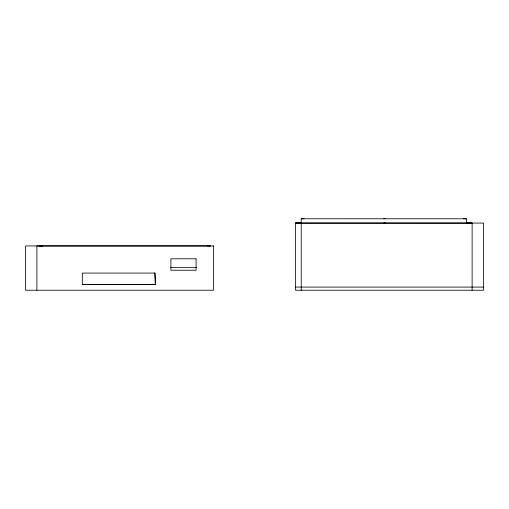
<?xml version="1.0" encoding="UTF-8"?>
<svg xmlns="http://www.w3.org/2000/svg" width="509" height="509" viewBox="0 0 509 509"><rect width="100%" height="100%" fill="white"/><g stroke="black" fill="none" stroke-linecap="round" stroke-linejoin="round"><path stroke-width="0.76" d="M298.369 223.076L469.26 223.082L466.403 223.12L466.403 218.762L301.226 218.762L301.226 290.232M383.811 223.082L385.243 223.063M463.546 218.781L466.403 218.762M295.506 223.082L301.226 223.05L295.506 223.082L295.506 290.232L483.55 290.232L483.55 223.082L295.506 223.069L301.226 223.063M207.774 245.949L210.631 245.936L36.883 245.949L36.883 290.232M170.649 267.371L196.506 267.371M155.703 284.518L82.318 284.518L82.318 273.085L155.194 273.085L155.194 284.518M82.49 284.525L155.62 284.544M295.506 287.089L483.55 287.089M472.117 223.088L466.403 223.076L472.117 223.082L472.117 290.232M383.811 218.762L385.243 218.768M301.226 218.762L304.083 218.781M154.647 272.837L155.493 282.985M42.597 246.101L39.74 246.101M213.494 245.936L25.45 245.936L25.45 290.232L213.494 290.232L213.494 245.936M196.06 258.801L170.909 258.801L170.909 270.228L196.06 270.228L196.06 258.801M42.597 245.949L39.74 245.942L42.597 245.949M469.26 223.082L466.403 223.05L469.26 223.082"/></g></svg>
